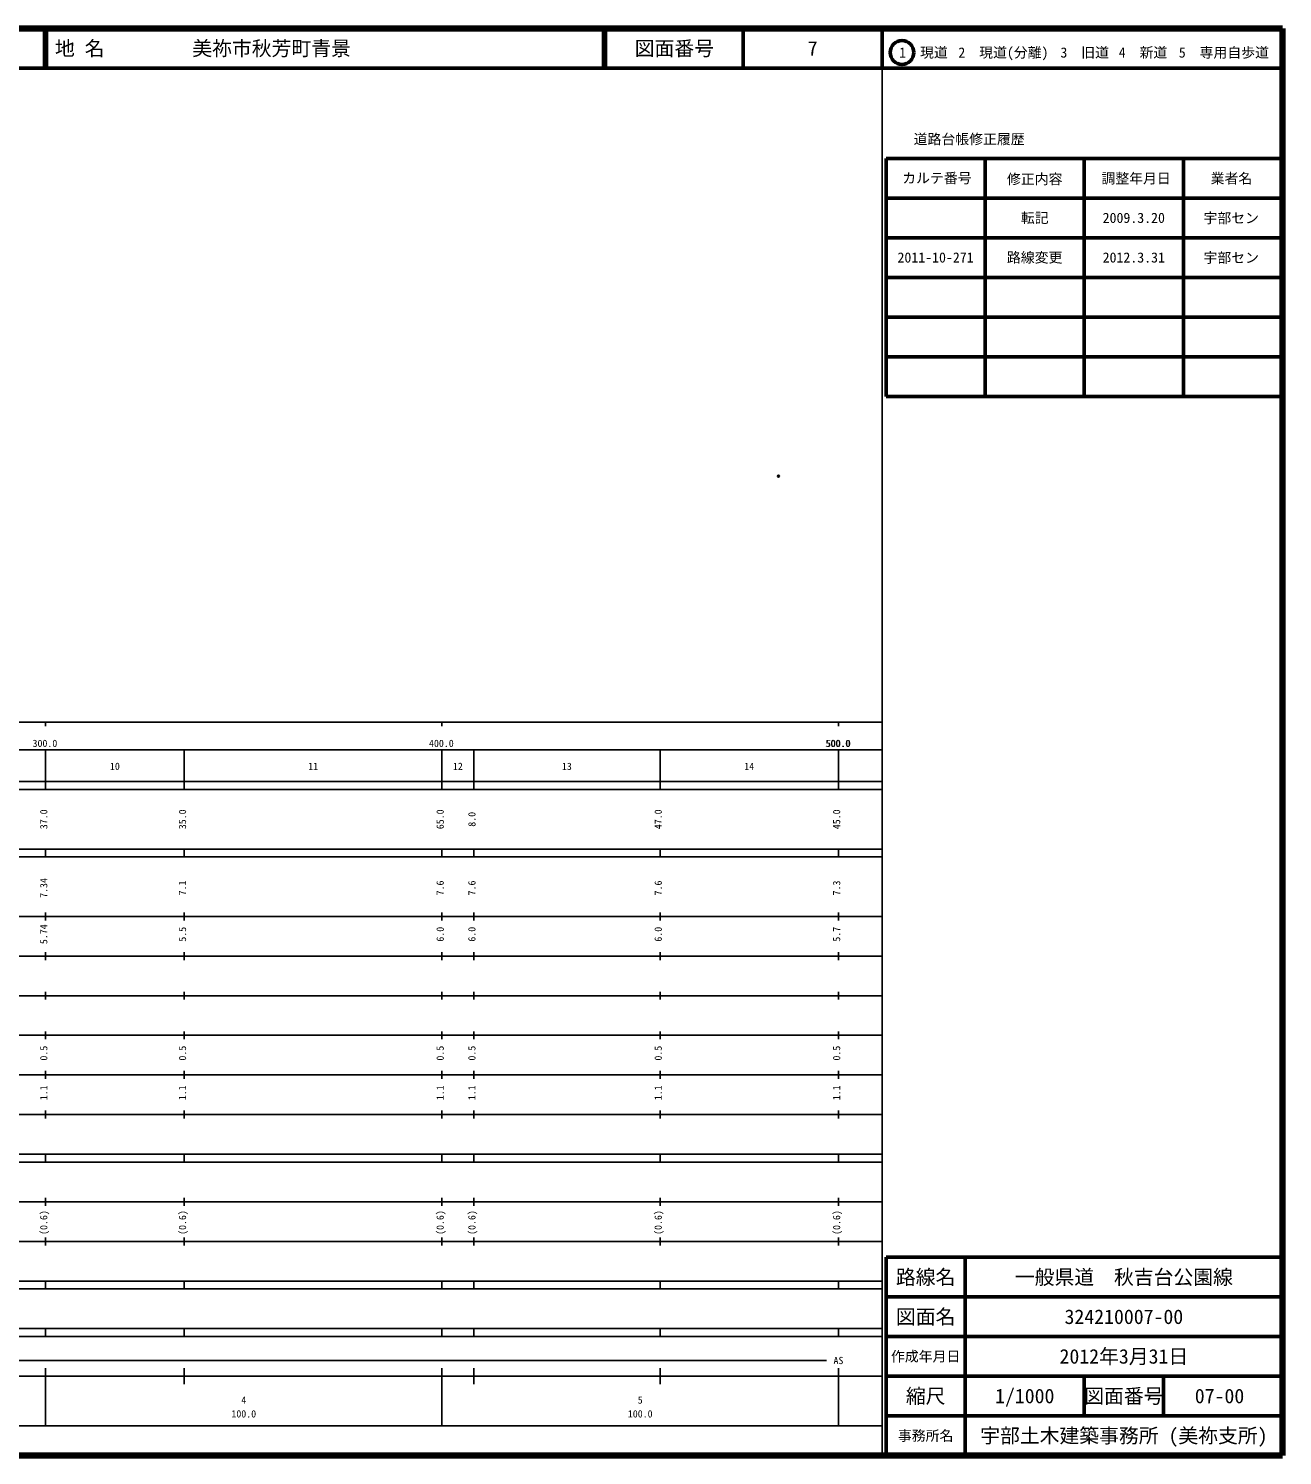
# Model space of a CAD drawing. Units: millimetres on the paper. Extents: x 40 to 680, y 20 to 380.
# Drawn here: x 363.7 to 680, y 20 to 380 of the extents above; entities that cross this region are included whole.
import ezdxf
from ezdxf.enums import TextEntityAlignment as Align

# ---------------------------------------------------------------- set-up
doc = ezdxf.new("R2010")
doc.units = ezdxf.units.MM
doc.header["$PDMODE"] = 32
doc.header["$PDSIZE"] = 0.5
doc.layers.add('M-OTRS', color=6, linetype='Continuous')
doc.layers.add('M-TTL-TXT', color=7, linetype='Continuous')
for name, color, linetype, lineweight in [('M-TTL', 2, 'Continuous', 140), ('M-TTL-BAND', 7, 'Continuous', 25), ('M-TTL-FRAM', 2, 'Continuous', 50), ('M-TTL-LINE', 7, 'Continuous', 50)]:
    doc.layers.add(name, color=color, linetype=linetype, lineweight=lineweight)
doc.styles.add('ＭＳ ゴシック', font='')
doc.styles.get('ＭＳ ゴシック').set_extended_font_data('MS Gothic')

msp = doc.modelspace()

# ---------------------------------------------------------------- linework, layer by layer
at = {"layer": 'M-OTRS'}
msp.add_point((552.865, 267.046), dxfattribs=at)
at = {"layer": 'M-TTL'}
for p, q in [((680, 380), (40, 380)), ((680, 20), (680, 380)), ((40, 20), (680, 20))]:
    msp.add_line(p, q, dxfattribs=at)
at = {"layer": 'M-TTL-BAND'}
for p, q in [((579, 20), (579, 370)), ((40, 205), (579, 205)), ((368, 205), (368, 204)), ((468, 205), (468, 204)), ((568, 205), (568, 204)), ((68, 198), (579, 198)), ((368, 188), (368, 198)), ((403, 188), (403, 198)), ((468, 188), (468, 198)), ((476, 188), (476, 198)), ((523, 188), (523, 198)), ((568, 188), (568, 198)), ((40, 190), (579, 190)), ((40, 188), (579, 188)), ((40, 173), (579, 173)), ((368, 171), (368, 173)), ((403, 171), (403, 173)), ((468, 171), (468, 173)), ((476, 171), (476, 173)), ((523, 171), (523, 173)), ((568, 171), (568, 173)), ((40, 171), (579, 171)), ((40, 156), (579, 156)), ((368, 155), (368, 157)), ((403, 155), (403, 157)), ((468, 155), (468, 157)), ((476, 155), (476, 157)), ((523, 155), (523, 157)), ((568, 155), (568, 157)), ((46, 146), (579, 146)), ((368, 145), (368, 147)), ((403, 145), (403, 147)), ((468, 145), (468, 147)), ((476, 145), (476, 147)), ((523, 145), (523, 147)), ((568, 145), (568, 147)), ((368, 135), (368, 137)), ((403, 135), (403, 137)), ((468, 135), (468, 137)), ((476, 135), (476, 137)), ((523, 135), (523, 137)), ((568, 135), (568, 137)), ((52, 136), (579, 136)), ((46, 126), (579, 126)), ((368, 125), (368, 127)), ((403, 125), (403, 127)), ((468, 125), (468, 127)), ((476, 125), (476, 127)), ((523, 125), (523, 127)), ((568, 125), (568, 127)), ((52, 116), (579, 116)), ((368, 115), (368, 117)), ((403, 115), (403, 117)), ((468, 115), (468, 117)), ((476, 115), (476, 117)), ((523, 115), (523, 117)), ((568, 115), (568, 117)), ((46, 106), (579, 106)), ((368, 105), (368, 107)), ((403, 105), (403, 107)), ((468, 105), (468, 107)), ((476, 105), (476, 107)), ((523, 105), (523, 107)), ((568, 105), (568, 107)), ((40, 96), (579, 96)), ((40, 94), (579, 94)), ((368, 94), (368, 96)), ((403, 94), (403, 96)), ((468, 94), (468, 96)), ((476, 94), (476, 96)), ((523, 94), (523, 96)), ((568, 94), (568, 96)), ((49, 84), (579, 84)), ((368, 83), (368, 85)), ((403, 83), (403, 85)), ((468, 83), (468, 85)), ((476, 83), (476, 85)), ((523, 83), (523, 85)), ((568, 83), (568, 85)), ((40, 74), (579, 74)), ((368, 73), (368, 75)), ((403, 73), (403, 75)), ((468, 73), (468, 75)), ((476, 73), (476, 75)), ((523, 73), (523, 75)), ((568, 73), (568, 75)), ((40, 64), (579, 64)), ((40, 62), (579, 62)), ((368, 62), (368, 64)), ((403, 62), (403, 64)), ((468, 62), (468, 64)), ((476, 62), (476, 64)), ((523, 62), (523, 64)), ((568, 62), (568, 64)), ((40, 52), (579, 52)), ((368, 50), (368, 52)), ((403, 50), (403, 52)), ((468, 50), (468, 52)), ((476, 50), (476, 52)), ((523, 50), (523, 52)), ((568, 50), (568, 52)), ((40, 50), (579, 50)), ((71, 44), (565, 44)), ((40, 40), (579, 40)), ((368, 27.5), (368, 42)), ((403, 38), (403, 42)), ((468, 27.5), (468, 42)), ((476, 38), (476, 42)), ((523, 38), (523, 42)), ((568, 27.5), (568, 42)), ((68, 27.5), (579, 27.5))]:
    msp.add_line(p, q, dxfattribs=at)
at = {"layer": 'M-TTL-FRAM'}
for p, q in [((580, 347.197), (580, 287.197)), ((580, 347.197), (680, 347.197)), ((580, 287.197), (680, 287.197)), ((680, 70), (580, 70)), ((580, 70), (580, 20))]:
    msp.add_line(p, q, dxfattribs=at)
at = {"layer": 'M-TTL-LINE'}
for p, q in [((367.75, 380), (367.75, 370)), ((368.25, 380), (368.25, 370)), ((508.747, 380), (508.747, 370)), ((509.247, 380), (509.247, 370)), ((543.997, 380), (543.997, 370)), ((579, 380), (579, 370)), ((40, 370), (680, 370)), ((605, 347.197), (605, 287.197)), ((630, 347.197), (630, 287.197)), ((655, 347.197), (655, 287.197)), ((580, 337.197), (680, 337.197)), ((580, 327.197), (680, 327.197)), ((580, 317.197), (680, 317.197)), ((580, 307.197), (680, 307.197)), ((580, 297.197), (680, 297.197)), ((600, 70), (600, 20)), ((680, 60), (580, 60)), ((680, 50), (580, 50)), ((680, 40), (580, 40)), ((630, 40), (630, 30)), ((650, 40), (650, 30)), ((680, 30), (580, 30))]:
    msp.add_line(p, q, dxfattribs=at)
msp.add_circle((584.031, 373.958), 3, dxfattribs=at)

# ---------------------------------------------------------------- texts
at = {"layer": 'M-TTL-BAND', "style": 'ＭＳ ゴシック'}
for s, p in [('300.0', (367.844, 198.195)), ('400.0', (467.844, 198.195)), ('500.0', (567.844, 198.195)), ('500.0', (568, 198.195)), ('10', (385.5, 192.405)), ('11', (435.5, 192.405)), ('12', (472, 192.405)), ('13', (499.5, 192.405)), ('14', (545.5, 192.405)), ('AS', (568, 42.5)), ('4', (418, 32.523)), ('5', (518, 32.523)), ('100.0', (418, 29.033)), ('100.0', (518, 29.033))]:
    msp.add_text(s, height=1.833, dxfattribs=at).set_placement(p, align=Align.BOTTOM_CENTER)
for s, p in [('37.0', (369, 180.5)), ('35.0', (404, 180.5)), ('65.0', (469, 180.5)), ('8.0', (477, 180.5)), ('47.0', (524, 180.5)), ('45.0', (569, 180.5)), ('7.34', (369, 163.174)), ('7.1', (404, 163.174)), ('7.6', (469, 163.174)), ('7.6', (477, 163.174)), ('7.6', (524, 163.174)), ('7.3', (569, 163.174)), ('5.74', (369, 151.5)), ('5.5', (404, 151.5)), ('6.0', (469, 151.5)), ('6.0', (477, 151.5)), ('6.0', (524, 151.5)), ('5.7', (569, 151.5)), ('0.5', (369, 121.5)), ('0.5', (404, 121.5)), ('0.5', (469, 121.5)), ('0.5', (477, 121.5)), ('0.5', (524, 121.5)), ('0.5', (569, 121.5)), ('1.1', (369, 111.5)), ('1.1', (404, 111.5)), ('1.1', (469, 111.5)), ('1.1', (477, 111.5)), ('1.1', (524, 111.5)), ('1.1', (569, 111.5)), ('(0.6)', (369, 78.764)), ('(0.6)', (404, 78.764)), ('(0.6)', (469, 78.764)), ('(0.6)', (477, 78.764)), ('(0.6)', (524, 78.764)), ('(0.6)', (569, 78.764))]:
    msp.add_text(s, height=1.833, rotation=90, dxfattribs=at).set_placement(p, align=Align.BOTTOM_CENTER)
at = {"layer": 'M-TTL-TXT', "style": 'ＭＳ ゴシック'}
for s, p in [('地 名', (370.38, 375)), ('美祢市秋芳町青景', (405.024, 375))]:
    msp.add_text(s, height=3.666, dxfattribs=at).set_placement(p, align=Align.MIDDLE_LEFT)
for s, height, p in [('図面番号', 3.666, (526.622, 375)), ('7', 3.666, (561.497, 375)), ('1\u3000現道', 2.566, (589.448, 373.958)), ('2\u3000現道(分離)', 2.566, (609.619, 373.958)), ('3\u3000旧道', 2.566, (630.121, 373.958)), ('4\u3000新道', 2.566, (644.824, 373.958)), ('5\u3000専用自歩道', 2.566, (665.228, 373.958)), ('道路台帳修正履歴', 2.566, (600.968, 352.113)), ('カルテ番号', 2.566, (592.839, 342.277)), ('修正内容', 2.566, (617.509, 342.023)), ('調整年月日', 2.566, (643.089, 342.197)), ('業者名', 2.566, (667.134, 342.197)), ('転記', 2.566, (617.5, 332.245)), ('2009.3.20', 2.566, (642.5, 332.245)), ('宇部セン', 2.566, (667.077, 332.189)), ('2011-10-271', 2.566, (592.5, 322.245)), ('路線変更', 2.566, (617.5, 322.245)), ('2012.3.31', 2.566, (642.5, 322.245)), ('宇部セン', 2.566, (667.077, 322.189)), ('路線名', 3.666, (590, 65)), ('路線名', 3.666, (590, 65)), ('一般県道\u3000秋吉台公園線', 3.666, (640, 65)), ('図面名', 3.666, (590, 55)), ('図面名', 3.666, (590, 55)), ('324210007-00', 3.666, (640, 55)), ('2012年3月31日', 3.666, (640, 45)), ('作成年月日', 2.566, (590, 45)), ('作成年月日', 2.566, (590, 45)), ('縮尺', 3.666, (590, 35)), ('縮尺', 3.666, (590, 35)), ('1/1000', 3.666, (615, 35)), ('図面番号', 3.666, (640, 35)), ('図面番号', 3.666, (640, 35)), ('07-00', 3.666, (664.125, 35)), ('事務所名', 2.566, (590, 25)), ('事務所名', 2.566, (590, 25)), ('宇部土木建築事務所 (美祢支所)', 3.666, (640, 25))]:
    msp.add_text(s, height=height, dxfattribs=at).set_placement(p, align=Align.MIDDLE_CENTER)

doc.saveas('drawing.dxf')
